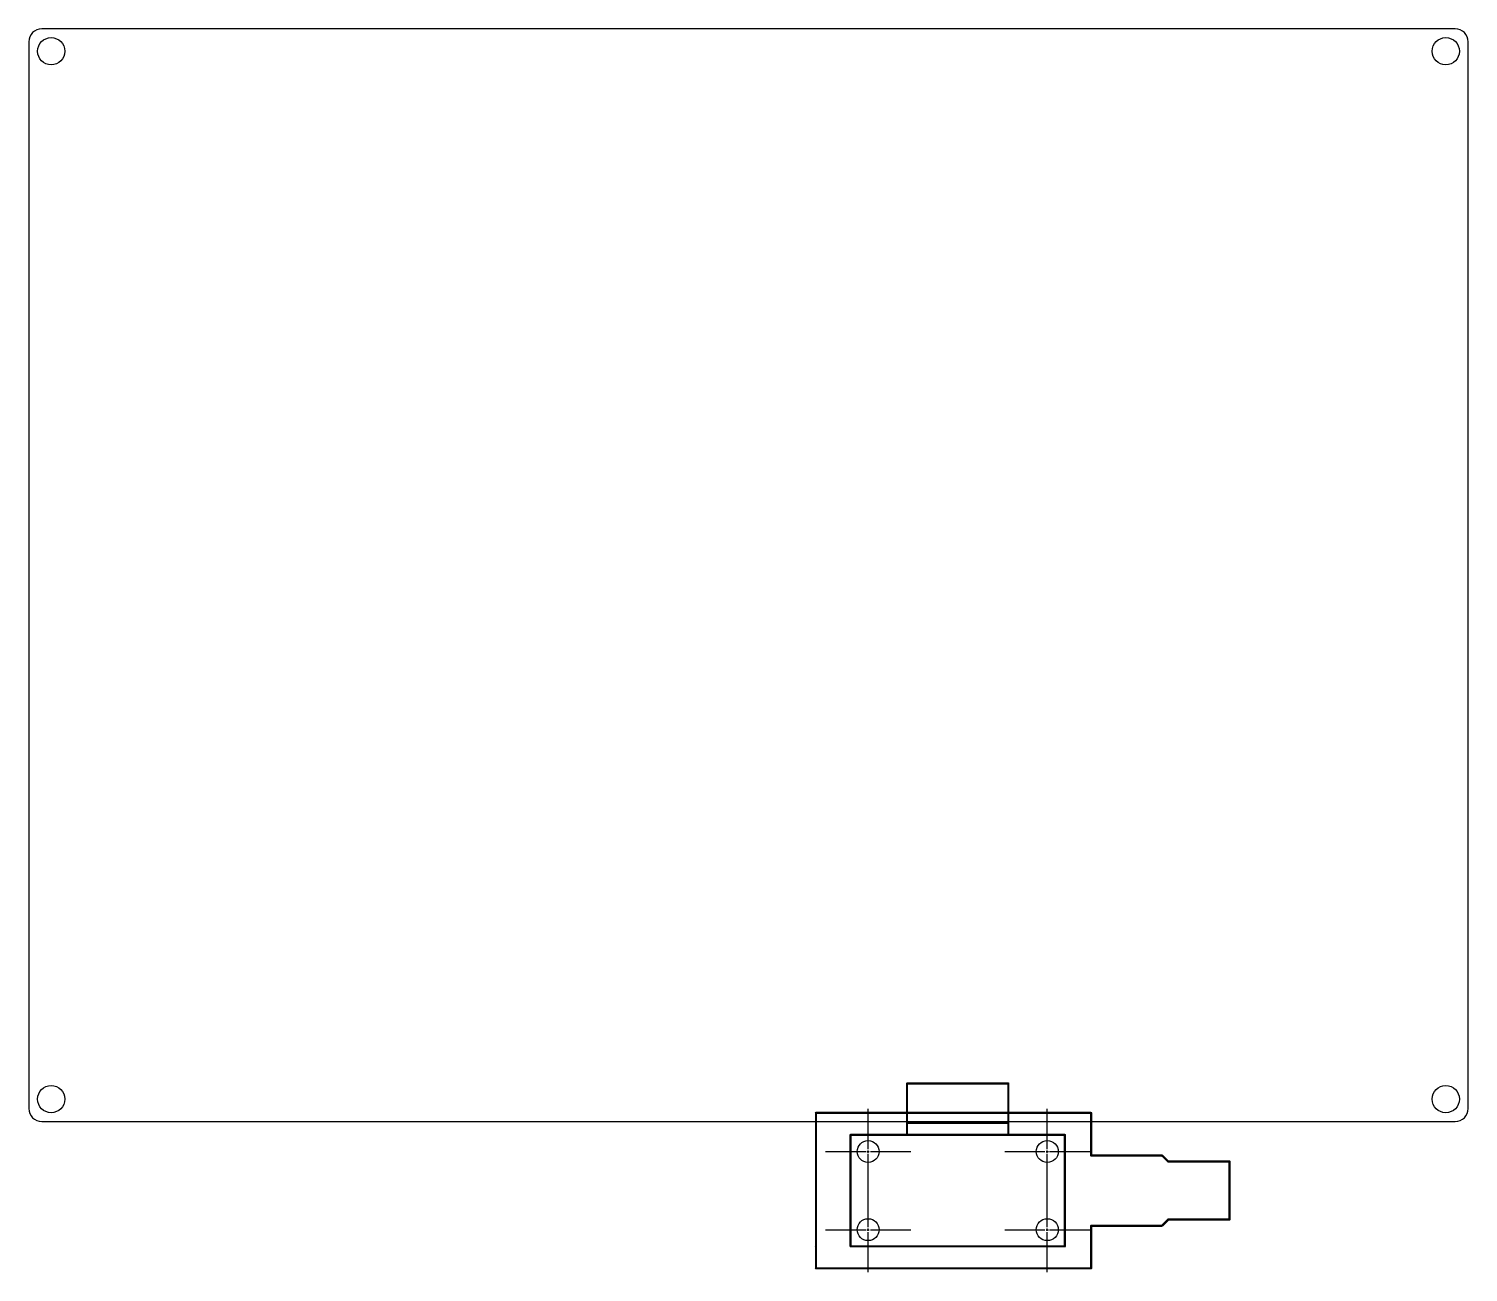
# Model space of a CAD drawing. Header units: inches. Extents: x 0 to 164, y -17 to 125.
import ezdxf

# ---------------------------------------------------------------- set-up
doc = ezdxf.new("R2010")
doc.units = ezdxf.units.IN
doc.header["$MEASUREMENT"] = 0
doc.layers.add('TopOverlay', color=7, linetype='Continuous')

# ---------------------------------------------------------------- blocks, each defined once
blk = doc.blocks.new('*U8')
at = {"layer": 'TopOverlay', "color": 0, "lineweight": -3, "transparency": 16777216}
for p, q in [((0, 0.27), (0, 4.85)), ((-4.85, 0), (-0.27, 0)), ((0.27, 0), (4.85, 0)), ((0, -4.85), (0, -0.27))]:
    blk.add_line(p, q, dxfattribs=at)
at = {"layer": 'TopOverlay', "color": 0, "linetype": 'Continuous', "lineweight": -3, "transparency": 16777216}
for p, q in [((-0.13, 0), (0.13, 0)), ((0, -0.13), (0, 0.13))]:
    blk.add_line(p, q, dxfattribs=at)
blk = doc.blocks.new('*U9')
at = {"layer": 'TopOverlay', "color": 0, "lineweight": -3, "transparency": 16777216}
for p, q in [((0, 0.27), (0, 4.85)), ((-4.85, 0), (-0.27, 0)), ((0.27, 0), (4.85, 0)), ((0, -4.85), (0, -0.27))]:
    blk.add_line(p, q, dxfattribs=at)
at = {"layer": 'TopOverlay', "color": 0, "linetype": 'Continuous', "lineweight": -3, "transparency": 16777216}
for p, q in [((-0.13, 0), (0.13, 0)), ((0, -0.13), (0, 0.13))]:
    blk.add_line(p, q, dxfattribs=at)
blk = doc.blocks.new('*U10')
at = {"layer": 'TopOverlay', "color": 0, "lineweight": -3, "transparency": 16777216}
for p, q in [((0, 0.27), (0, 4.85)), ((-4.85, 0), (-0.27, 0)), ((0.27, 0), (4.85, 0)), ((0, -4.85), (0, -0.27))]:
    blk.add_line(p, q, dxfattribs=at)
at = {"layer": 'TopOverlay', "color": 0, "linetype": 'Continuous', "lineweight": -3, "transparency": 16777216}
for p, q in [((-0.13, 0), (0.13, 0)), ((0, -0.13), (0, 0.13))]:
    blk.add_line(p, q, dxfattribs=at)
blk = doc.blocks.new('*U11')
at = {"layer": 'TopOverlay', "color": 0, "lineweight": -3, "transparency": 16777216}
for p, q in [((0, 0.27), (0, 4.85)), ((-4.85, 0), (-0.27, 0)), ((0.27, 0), (4.85, 0)), ((0, -4.85), (0, -0.27))]:
    blk.add_line(p, q, dxfattribs=at)
at = {"layer": 'TopOverlay', "color": 0, "linetype": 'Continuous', "lineweight": -3, "transparency": 16777216}
for p, q in [((-0.13, 0), (0.13, 0)), ((0, -0.13), (0, 0.13))]:
    blk.add_line(p, q, dxfattribs=at)

msp = doc.modelspace()

# ---------------------------------------------------------------- linework, layer by layer
for p, q in [((0, 123), (0, 1.5)), ((162.5, 124.5), (1.5, 124.5)), ((164, 1.5), (164, 123)), ((1.5, 0), (162.5, 0))]:
    msp.add_line(p, q)
for centre, radius in [((2.56, 121.94), 1.55), ((161.44, 121.94), 1.55), ((2.56, 2.56), 1.55), ((161.44, 2.56), 1.55), ((95.63, -3.42), 1.25), ((116.04, -3.42), 1.25), ((95.63, -12.32), 1.25), ((116.04, -12.32), 1.25)]:
    msp.add_circle(centre, radius)
for centre, start, end in [((1.5, 123), 90, 180), ((162.5, 123), 0, 90), ((1.5, 1.5), 180, 270), ((162.5, 1.5), 270, 0)]:
    msp.add_arc(centre, 1.5, start, end)
at = {"layer": 'TopOverlay', "lineweight": -3}
for p, q in [((100.06, 2.48), (100.06, 0.98)), ((111.58, 2.48), (111.58, 0.98)), ((111.6, 1.5), (111.58, 1.5))]:
    msp.add_line(p, q, dxfattribs=at)
at = {"layer": 'TopOverlay', "lineweight": -3, "const_width": 0.254}
for points in [[(100.06, -0.17), (100.06, 4.33)], [(100.06, 4.33), (111.6, 4.33)], [(111.6, -0.17), (111.6, 4.33)], [(89.69, 0.98), (93.63, 0.98)], [(89.69, -14.22), (89.69, 0.98)], [(93.63, 0.98), (118.04, 0.98)], [(118.04, 0.98), (121.04, 0.98)], [(121.04, -3.87), (121.04, 0.98)], [(93.63, -1.52), (118.04, -1.52)], [(93.63, -14.22), (93.63, -1.52)], [(100.06, -0.17), (111.6, -0.17)], [(100.06, -1.47), (100.06, -0.17)], [(111.6, -1.45), (111.6, -0.17)], [(118.04, -14.22), (118.04, -1.52)], [(121.04, -3.87), (129.12, -3.87)], [(129.06, -3.87), (129.12, -3.87)], [(129.12, -3.87), (129.82, -4.56)], [(129.82, -4.56), (136.8, -4.56)], [(136.8, -7.87), (136.8, -4.56)], [(136.8, -11.17), (136.8, -7.87)], [(129.12, -11.87), (129.82, -11.17)], [(129.82, -11.17), (136.8, -11.17)], [(121.04, -11.87), (129.12, -11.87)], [(121.04, -16.72), (121.04, -11.87)], [(129.06, -11.87), (129.12, -11.87)], [(89.69, -16.72), (89.69, -14.22)], [(93.63, -14.22), (118.04, -14.22)], [(89.69, -16.72), (118.04, -16.72)], [(118.04, -16.72), (121.04, -16.72)]]:
    msp.add_lwpolyline(points, dxfattribs=at)
at = {"layer": 'TopOverlay', "lineweight": -3, "const_width": 0.127}
for points in [[(100, 4.33, 1), (100.13, 4.33, 1)], [(100, 4.33, 1), (100.13, 4.33, 1)], [(111.54, 4.33, 1), (111.67, 4.33, 1)], [(111.54, 4.33, 1), (111.67, 4.33, 1)], [(89.62, 0.98, 1), (89.75, 0.98, 1)], [(89.62, 0.98, 1), (89.75, 0.98, 1)], [(93.57, 0.98, 1), (93.69, 0.98, 1)], [(93.57, 0.98, 1), (93.69, 0.98, 1)], [(117.98, 0.98, 1), (118.1, 0.98, 1)], [(117.98, 0.98, 1), (118.1, 0.98, 1)], [(120.98, 0.98, 1), (121.1, 0.98, 1)], [(120.98, 0.98, 1), (121.1, 0.98, 1)], [(93.57, -1.52, 1), (93.69, -1.52, 1)], [(93.57, -1.52, 1), (93.69, -1.52, 1)], [(100, -0.17, 1), (100.13, -0.17, 1)], [(100, -0.17, 1), (100.13, -0.17, 1)], [(100, -0.17, 1), (100.13, -0.17, 1)], [(100, -1.47, 1), (100.13, -1.47, 1)], [(111.54, -0.17, 1), (111.67, -0.17, 1)], [(111.54, -0.17, 1), (111.67, -0.17, 1)], [(111.54, -0.17, 1), (111.67, -0.17, 1)], [(111.54, -1.45, 1), (111.67, -1.45, 1)], [(117.98, -1.52, 1), (118.1, -1.52, 1)], [(117.98, -1.52, 1), (118.1, -1.52, 1)], [(120.98, -3.87, 1), (121.1, -3.87, 1)], [(120.98, -3.87, 1), (121.1, -3.87, 1)], [(128.99, -3.87, 1), (129.12, -3.87, 1)], [(129.06, -3.87, 1), (129.18, -3.87, 1)], [(129.06, -3.87, 1), (129.18, -3.87, 1)], [(129.06, -3.87, 1), (129.18, -3.87, 1)], [(129.75, -4.56, 1), (129.88, -4.56, 1)], [(129.75, -4.56, 1), (129.88, -4.56, 1)], [(136.74, -4.56, 1), (136.87, -4.56, 1)], [(136.74, -4.56, 1), (136.87, -4.56, 1)], [(136.74, -7.87, 1), (136.87, -7.87, 1)], [(136.74, -7.87, 1), (136.87, -7.87, 1)], [(129.75, -11.17, 1), (129.88, -11.17, 1)], [(129.75, -11.17, 1), (129.88, -11.17, 1)], [(136.74, -11.17, 1), (136.87, -11.17, 1)], [(136.74, -11.17, 1), (136.87, -11.17, 1)], [(120.98, -11.87, 1), (121.1, -11.87, 1)], [(120.98, -11.87, 1), (121.1, -11.87, 1)], [(128.99, -11.87, 1), (129.12, -11.87, 1)], [(129.06, -11.87, 1), (129.18, -11.87, 1)], [(129.06, -11.87, 1), (129.18, -11.87, 1)], [(129.06, -11.87, 1), (129.18, -11.87, 1)], [(89.62, -14.22, 1), (89.75, -14.22, 1)], [(89.62, -14.22, 1), (89.75, -14.22, 1)], [(93.57, -14.22, 1), (93.69, -14.22, 1)], [(93.57, -14.22, 1), (93.69, -14.22, 1)], [(117.98, -14.22, 1), (118.1, -14.22, 1)], [(117.98, -14.22, 1), (118.1, -14.22, 1)], [(89.62, -16.72, 1), (89.75, -16.72, 1)], [(89.62, -16.72, 1), (89.75, -16.72, 1)], [(117.98, -16.72, 1), (118.1, -16.72, 1)], [(117.98, -16.72, 1), (118.1, -16.72, 1)], [(120.98, -16.72, 1), (121.1, -16.72, 1)], [(120.98, -16.72, 1), (121.1, -16.72, 1)]]:
    msp.add_lwpolyline(points, format="xyb", close=True, dxfattribs=at)

# ---------------------------------------------------------------- block references
at = {"layer": 'TopOverlay', "lineweight": -3}
for name, p in [('*U8', (95.63, -3.42)), ('*U9', (116.04, -3.42)), ('*U11', (95.63, -12.32)), ('*U10', (116.04, -12.32))]:
    msp.add_blockref(name, p, dxfattribs=at)

doc.saveas('drawing.dxf')
